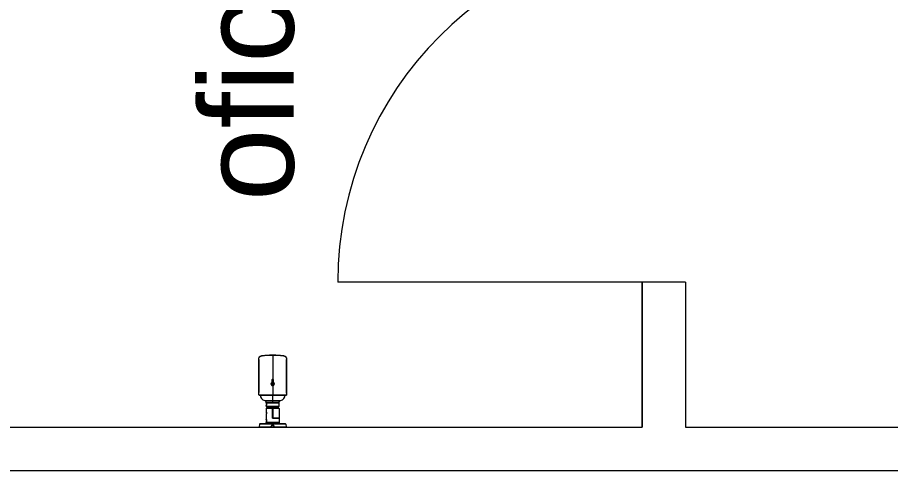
# Model space of a CAD drawing. Header units: millimetres. Extents: x -461 to 1315, y -154 to 152.
# Drawn here: x -187.351 to -184.338, y -154.113 to -152.55 of the extents above; entities that cross this region are included whole.
import ezdxf

# ---------------------------------------------------------------- set-up
doc = ezdxf.new("R2010")
doc.units = ezdxf.units.MM
doc.layers.get('0').update_dxf_attribs({"lineweight": 13})
for name, color, linetype, lineweight in [('A-DOOR', 251, 'Continuous', 13), ('A-WALL', 253, 'Continuous', 15), ('E-AUXL', 72, 'Continuous', 13)]:
    doc.layers.add(name, color=color, linetype=linetype, lineweight=lineweight)
doc.styles.get("Standard").update_dxf_attribs({"font": 'arial.ttf'})

# ---------------------------------------------------------------- blocks, each defined once
blk = doc.blocks.new('*U196')
for p, q in [((1159.05, 1155.28), (1159.05, 1169.47)), ((1159.12, 1169.54), (1159.12, 1163.13)), ((1160.56, 1169.46), (1159.12, 1169.54)), ((1160.56, 1155.28), (1160.56, 1169.46)), ((1176.19, 1169.72), (1176.19, 1155.03)), ((1176.26, 1169.79), (1176.26, 1154.96)), ((1176.26, 1169.77), (1196.04, 1169.77)), ((1194.63, 1169.85), (1177.55, 1169.85)), ((1194.63, 1169.85), (1194.63, 1169.85)), ((1194.63, 1169.85), (1194.63, 1169.85)), ((1195.19, 1169.85), (1195.21, 1169.85)), ((1195.91, 1169.8), (1195.89, 1169.8)), ((1195.89, 1169.8), (1196.04, 1169.77)), ((1195.91, 1169.8), (1196.05, 1169.77)), ((1196.04, 1169.77), (1196.05, 1169.77)), ((1160.69, 1169.33), (1160.69, 1165.88)), ((1160.69, 1167.32), (1160.69, 1167.41)), ((1160.69, 1167.17), (1160.69, 1167.32)), ((1160.69, 1166.96), (1160.69, 1167.17)), ((1160.69, 1166.78), (1160.69, 1166.96)), ((1160.69, 1166.67), (1160.69, 1166.78)), ((1160.69, 1166.67), (1160.69, 1166.56)), ((1160.69, 1155.42), (1160.69, 1165.88)), ((1161.47, 1165.79), (1161.47, 1158.96)), ((1161.52, 1165.49), (1161.51, 1165.75)), ((1161.51, 1159), (1161.51, 1165.75)), ((1161.52, 1159), (1161.52, 1165.75)), ((1161.56, 1165.79), (1161.56, 1158.96)), ((1161.95, 1165.79), (1161.56, 1165.79)), ((1161.95, 1165.79), (1161.97, 1165.79)), ((1161.97, 1165.79), (1161.97, 1165.79)), ((1162.16, 1165.75), (1162.16, 1165.75)), ((1162.38, 1165.73), (1162.37, 1165.73)), ((1162.6, 1165.72), (1162.6, 1165.73)), ((1162.83, 1165.73), (1162.6, 1165.73)), ((1163.04, 1165.75), (1162.82, 1165.73)), ((1163.18, 1165.78), (1163.04, 1165.75)), ((1163.04, 1165.75), (1163.04, 1165.75)), ((1163.23, 1165.79), (1163.18, 1165.78)), ((1163.25, 1165.79), (1163.23, 1165.79)), ((1163.23, 1165.79), (1163.23, 1165.79)), ((1163.23, 1165.78), (1163.23, 1165.79)), ((1163.24, 1165.79), (1163.24, 1165.79)), ((1165.91, 1165.79), (1163.25, 1165.79)), ((1165.91, 1165.79), (1165.93, 1165.79)), ((1165.93, 1165.79), (1165.93, 1165.79)), ((1166.12, 1165.75), (1166.12, 1165.75)), ((1166.34, 1165.73), (1166.33, 1165.73)), ((1166.56, 1165.72), (1166.56, 1165.73)), ((1166.79, 1165.73), (1166.56, 1165.73)), ((1167, 1165.75), (1166.78, 1165.73)), ((1167.14, 1165.78), (1167, 1165.75)), ((1167, 1165.75), (1167, 1165.75)), ((1167.19, 1165.79), (1167.14, 1165.78)), ((1167.19, 1165.79), (1167.19, 1165.79)), ((1167.19, 1165.78), (1167.19, 1165.79)), ((1167.21, 1165.79), (1167.19, 1165.79)), ((1167.2, 1165.79), (1167.2, 1165.79)), ((1169.02, 1165.79), (1167.21, 1165.79)), ((1169.02, 1162.37), (1169.02, 1165.79)), ((1169.29, 1162.42), (1169.29, 1165.52)), ((1170.04, 1165.65), (1170.04, 1159.1)), ((1170.18, 1165.79), (1170.18, 1158.96)), ((1170.18, 1165.79), (1170.58, 1165.79)), ((1170.58, 1165.79), (1170.59, 1165.79)), ((1170.59, 1165.79), (1170.58, 1165.79)), ((1170.59, 1165.79), (1170.58, 1165.79)), ((1170.64, 1165.78), (1170.59, 1165.79)), ((1170.59, 1165.79), (1170.59, 1165.79)), ((1170.99, 1165.74), (1170.98, 1165.74)), ((1171.42, 1165.74), (1171.2, 1165.73)), ((1171.2, 1165.73), (1171.2, 1165.73)), ((1171.63, 1165.76), (1171.42, 1165.74)), ((1171.77, 1165.78), (1171.63, 1165.76)), ((1171.63, 1165.76), (1171.63, 1165.76)), ((1171.82, 1165.79), (1171.77, 1165.78)), ((1171.77, 1165.78), (1171.77, 1165.78)), ((1171.82, 1165.79), (1171.81, 1165.79)), ((1171.82, 1165.79), (1171.82, 1165.79)), ((1171.82, 1165.79), (1172.05, 1165.79)), ((1171.82, 1165.79), (1171.82, 1165.79)), ((1171.82, 1165.79), (1171.82, 1165.79)), ((1172.05, 1158.96), (1172.05, 1165.79)), ((1172.09, 1165.75), (1172.09, 1159)), ((1172.09, 1159), (1172.09, 1165.75)), ((1172.13, 1158.96), (1172.13, 1165.79)), ((1159.05, 1163.13), (1159.46, 1163.13)), ((1159.46, 1162.99), (1159.05, 1162.99)), ((1159.46, 1162.93), (1159.05, 1162.93)), ((1159.05, 1161.82), (1159.46, 1161.82)), ((1159.05, 1161.76), (1159.46, 1161.76)), ((1159.05, 1161.62), (1159.46, 1161.62)), ((1159.12, 1161.62), (1159.12, 1155.21)), ((1159.9, 1162.05), (1159.9, 1162.7)), ((1163.79, 1158.96), (1163.79, 1162.42)), ((1163.79, 1162.42), (1169.02, 1162.42)), ((1163.83, 1159), (1163.83, 1162.37)), ((1163.83, 1162.37), (1169.25, 1162.37)), ((1163.85, 1162.37), (1163.85, 1159.39)), ((1163.86, 1162.24), (1163.86, 1159)), ((1163.9, 1162.24), (1163.9, 1158.96)), ((1163.99, 1162.37), (1163.99, 1162.33)), ((1163.99, 1162.37), (1169.25, 1162.37)), ((1168.65, 1162.33), (1163.99, 1162.33)), ((1169.02, 1162.33), (1168.65, 1162.33)), ((1169.02, 1158.96), (1169.02, 1162.37)), ((1169.29, 1164.29), (1169.63, 1164.29)), ((1169.29, 1159.23), (1169.29, 1162.33)), ((1169.29, 1160.46), (1169.63, 1160.46)), ((1169.63, 1160.46), (1169.63, 1164.29)), ((1169.63, 1160.46), (1169.63, 1160.46)), ((1172.13, 1162.37), (1176.19, 1162.37)), ((1181.31, 1162.37), (1176.19, 1162.37)), ((1181.41, 1162.51), (1182.98, 1162.51)), ((1181.41, 1162.24), (1181.41, 1162.51)), ((1182.98, 1162.24), (1181.41, 1162.24)), ((1184.24, 1162.78), (1182.98, 1162.78)), ((1182.98, 1162.51), (1182.98, 1162.24)), ((1182.98, 1161.96), (1184.24, 1161.96)), ((1184.48, 1162.7), (1183.02, 1162.7)), ((1183.02, 1162.05), (1184.48, 1162.05)), ((1184.65, 1162.37), (1183.05, 1162.37)), ((1184.6, 1162.56), (1183.06, 1162.56)), ((1183.06, 1162.55), (1184.61, 1162.55)), ((1184.61, 1162.2), (1183.06, 1162.2)), ((1183.06, 1162.19), (1184.6, 1162.19)), ((1197.47, 1162.37), (1184.65, 1162.37)), ((1160.69, 1158.25), (1160.69, 1158.25)), ((1160.69, 1157.89), (1160.69, 1157.88)), ((1160.69, 1157.58), (1160.69, 1157.78)), ((1160.69, 1157.44), (1160.69, 1157.58)), ((1160.69, 1157.56), (1160.69, 1157.56)), ((1160.69, 1157.35), (1160.69, 1157.44)), ((1160.69, 1157.29), (1160.69, 1157.35)), ((1160.69, 1157.34), (1160.69, 1157.34)), ((1160.7, 1158.59), (1160.7, 1158.58)), ((1161.52, 1159.26), (1161.51, 1159)), ((1163.79, 1158.96), (1161.56, 1158.96)), ((1163.86, 1159.4), (1163.85, 1159.39)), ((1169.02, 1158.96), (1163.9, 1158.96)), ((1170.18, 1158.96), (1172.05, 1158.96)), ((1160.56, 1155.28), (1159.12, 1155.21)), ((1196.04, 1154.98), (1176.26, 1154.98)), ((1177.55, 1154.89), (1177.53, 1154.89)), ((1177.55, 1154.89), (1194.63, 1154.89)), ((1177.55, 1154.89), (1177.55, 1154.89)), ((1177.55, 1154.89), (1177.55, 1154.89)), ((1194.63, 1154.89), (1194.63, 1154.89)), ((1194.63, 1154.89), (1194.63, 1154.89)), ((1195.21, 1154.9), (1195.19, 1154.9)), ((1196.04, 1154.98), (1195.89, 1154.95)), ((1195.89, 1154.95), (1195.91, 1154.95)), ((1195.91, 1154.95), (1196.05, 1154.98)), ((1196.05, 1154.98), (1196.04, 1154.98))]:
    blk.add_line(p, q)
for points in [[(1197.47, 1162.37), (1197.46, 1164.1), (1197.37, 1166.38), (1197.21, 1167.79), (1197.11, 1168.29), (1196.84, 1169.08), (1196.4, 1169.62), (1196.05, 1169.77)], [(1160.69, 1167.41), (1160.69, 1167.46), (1160.69, 1167.47), (1160.69, 1167.48), (1160.69, 1167.49)], [(1160.71, 1165.88), (1160.71, 1165.88), (1160.71, 1165.9), (1160.71, 1165.91), (1160.7, 1165.94), (1160.7, 1165.98), (1160.7, 1166.02), (1160.7, 1166.08), (1160.7, 1166.15), (1160.69, 1166.23), (1160.69, 1166.33), (1160.69, 1166.44), (1160.69, 1166.56)], [(1162.6, 1165.73), (1162.38, 1165.73), (1162.16, 1165.75), (1162.02, 1165.78), (1161.97, 1165.79)], [(1166.56, 1165.73), (1166.34, 1165.73), (1166.12, 1165.75), (1165.98, 1165.78), (1165.93, 1165.79)], [(1171.2, 1165.73), (1170.99, 1165.74), (1170.78, 1165.76), (1170.64, 1165.78)], [(1196.05, 1154.98), (1196.4, 1155.12), (1196.84, 1155.67), (1197.11, 1156.45), (1197.21, 1156.96), (1197.37, 1158.37), (1197.46, 1160.65), (1197.47, 1162.37)], [(1160.69, 1157.78), (1160.69, 1157.94), (1160.69, 1158.04), (1160.69, 1158.14), (1160.69, 1158.25), (1160.69, 1158.37), (1160.69, 1158.48), (1160.7, 1158.57), (1160.7, 1158.65), (1160.7, 1158.71), (1160.7, 1158.76), (1160.7, 1158.8), (1160.71, 1158.83), (1160.71, 1158.85), (1160.71, 1158.86)]]:
    blk.add_lwpolyline(points)
blk.add_circle((1182.2, 1162.37), 0.806)
for centre, radius, start, end in [((1159.12, 1169.47), 0.0683, 87, 180), ((1160.55, 1169.33), 0.137, 0.2612, 86.991), ((1194.64, 1146.64), 23.22, 88.6387, 90.0077), ((1195.81, 1169.33), 0.478, 78.119, 79.1187), ((1195.84, 1168.8), 0.989, 77.3137, 78.0753), ((1195.84, 1168.84), 0.956, 72.8716, 77.331), ((1160.62, 1167.49), 0.0676, 357.1644, 0.3609), ((1160.65, 1165.86), 0.0683, 1.4591, 42.968), ((1161.47, 1165.75), 0.041, 3.3342, 86.5845), ((1161.56, 1165.75), 0.041, 90, 180), ((1161.85, 1165.25), 0.553, 78.3921, 78.6145), ((1169.02, 1165.52), 0.273, 359.9951, 90.0003), ((1170.18, 1165.65), 0.137, 90, 180), ((1171.24, 1169.31), 3.59, 259.5539, 260.2963), ((1171.21, 1169.16), 3.43, 260.2404, 266.1922), ((1171.2, 1169.05), 3.32, 266.2833, 269.9935), ((1171.14, 1169.49), 3.76, 279.7365, 280.4294), ((1172.05, 1165.75), 0.041, 0, 90), ((1172.13, 1165.75), 0.041, 92.1629, 179.9884), ((1176.19, 1165.88), 3.1, 90, 165.7838), ((1159.46, 1162.37), 0.751, 270, 90), ((1159.46, 1162.37), 0.68, 88.5039, 89.9886), ((1159.46, 1162.37), 0.614, 270, 90), ((1159.46, 1162.38), 0.68, 270.0079, 271.4905), ((1163.99, 1162.24), 0.137, 89.9999, 180), ((1169.25, 1162.42), 0.041, 270.0002, 0.0001), ((1169.25, 1162.33), 0.041, 0, 90.0003), ((1169.63, 1164.7), 0.41, 270, 359.9984), ((1169.63, 1160.05), 0.41, 0.0016, 90), ((1181.36, 1162.37), 0.0546, 110.2932, 249.7068), ((1181.37, 1162.49), 0.0546, 102.2932, 241.7068), ((1181.37, 1162.26), 0.0546, 118.2932, 257.7068), ((1181.4, 1162.6), 0.0546, 94.2932, 233.7068), ((1182.2, 1162.37), 0.853, 175.4414, 176.5586), ((1182.2, 1162.37), 0.853, 183.4414, 184.5586), ((1181.4, 1162.14), 0.0546, 126.2932, 265.7068), ((1182.2, 1162.37), 0.853, 167.4414, 168.5586), ((1182.2, 1162.37), 0.853, 191.4414, 192.5586), ((1181.43, 1162.71), 0.0546, 86.2932, 225.7068), ((1181.43, 1162.04), 0.0546, 134.2932, 273.7068), ((1182.2, 1162.37), 0.853, 159.4414, 160.5586), ((1182.2, 1162.37), 0.853, 199.4414, 200.5586), ((1181.49, 1162.82), 0.0546, 78.2932, 217.7068), ((1181.49, 1161.93), 0.0546, 142.2932, 281.7068), ((1182.2, 1162.37), 0.853, 151.4414, 152.5586), ((1182.2, 1162.37), 0.853, 207.4414, 208.5586), ((1181.56, 1162.91), 0.0546, 70.2932, 209.7068), ((1182.2, 1162.37), 0.853, 143.4414, 144.5586), ((1182.2, 1162.37), 0.853, 215.4414, 216.5586), ((1181.56, 1161.84), 0.0546, 150.2932, 289.7068), ((1181.64, 1162.99), 0.0546, 62.2932, 201.7068), ((1182.2, 1162.37), 0.853, 135.4414, 136.5586), ((1182.2, 1162.37), 0.853, 223.4414, 224.5586), ((1181.64, 1161.76), 0.0546, 158.2932, 297.7068), ((1182.2, 1162.37), 0.853, 127.4414, 128.5586), ((1182.2, 1162.37), 0.853, 231.4414, 232.5586), ((1181.73, 1163.07), 0.0546, 54.2932, 193.7068), ((1181.73, 1161.68), 0.0546, 166.2932, 305.7068), ((1182.2, 1162.37), 0.853, 119.4414, 120.5586), ((1182.2, 1162.37), 0.853, 239.4414, 240.5586), ((1181.83, 1163.12), 0.0546, 46.2932, 185.7068), ((1181.83, 1161.63), 0.0546, 174.2932, 313.7068), ((1182.2, 1162.37), 0.853, 111.4414, 112.5586), ((1182.2, 1162.37), 0.853, 247.4414, 248.5586), ((1181.94, 1163.17), 0.0546, 38.2932, 177.7068), ((1181.94, 1161.58), 0.0546, 182.2932, 321.7068), ((1182.2, 1162.37), 0.853, 103.4414, 104.5586), ((1182.2, 1162.37), 0.853, 255.4414, 256.5586), ((1182.05, 1163.19), 0.0546, 30.2932, 169.7068), ((1182.05, 1161.55), 0.0546, 190.2932, 329.7068), ((1182.2, 1162.37), 0.853, 95.4414, 96.5586), ((1182.2, 1162.37), 0.853, 263.4414, 264.5586), ((1182.17, 1163.21), 0.0546, 22.2932, 161.7068), ((1182.17, 1161.54), 0.0546, 198.2932, 337.7068), ((1182.2, 1162.37), 0.853, 87.4414, 88.5586), ((1182.2, 1162.37), 0.853, 271.4414, 272.5586), ((1182.28, 1163.2), 0.0546, 14.2932, 153.7068), ((1182.28, 1161.55), 0.0546, 206.2932, 345.7068), ((1182.2, 1162.37), 0.853, 79.4414, 80.5586), ((1182.2, 1162.37), 0.853, 279.4414, 280.5586), ((1182.4, 1163.18), 0.0546, 6.2932, 145.7068), ((1182.4, 1161.57), 0.0546, 214.2932, 353.7068), ((1182.2, 1162.37), 0.853, 71.4414, 72.5586), ((1182.2, 1162.37), 0.853, 287.4414, 288.5586), ((1182.51, 1163.15), 0.0546, 358.2932, 137.7068), ((1182.51, 1161.6), 0.0546, 222.2932, 1.7068), ((1182.2, 1162.37), 0.853, 63.4414, 64.5586), ((1182.2, 1162.37), 0.853, 295.4414, 296.5586), ((1182.61, 1163.1), 0.0546, 350.2932, 129.7068), ((1182.61, 1161.65), 0.0546, 230.2932, 9.7068), ((1182.2, 1162.37), 0.853, 55.4414, 56.5586), ((1182.2, 1162.37), 0.853, 303.4414, 304.5586), ((1182.71, 1163.03), 0.0546, 342.2932, 121.7068), ((1182.71, 1161.72), 0.0546, 238.2932, 17.7068), ((1182.2, 1162.37), 0.853, 47.4414, 48.5586), ((1182.2, 1162.37), 0.853, 311.4414, 312.5586), ((1182.8, 1162.95), 0.0546, 334.2932, 113.7068), ((1182.8, 1161.8), 0.0546, 246.2932, 25.7068), ((1182.2, 1162.37), 0.853, 39.4414, 40.5586), ((1182.2, 1162.37), 0.853, 319.4414, 320.5586), ((1182.87, 1162.86), 0.0546, 326.2932, 105.7068), ((1182.87, 1161.88), 0.0546, 254.2932, 33.7068), ((1182.2, 1162.37), 0.853, 31.4414, 32.5586), ((1182.93, 1162.77), 0.0546, 318.2932, 97.7068), ((1182.93, 1161.98), 0.0546, 262.2932, 41.7068), ((1182.2, 1162.37), 0.853, 327.4414, 328.5586), ((1182.2, 1162.37), 0.853, 23.4414, 24.5586), ((1182.2, 1162.37), 0.853, 335.4414, 336.5586), ((1182.98, 1162.66), 0.0546, 310.2932, 89.7068), ((1182.98, 1162.09), 0.0546, 270.2932, 49.7068), ((1182.2, 1162.37), 0.853, 15.4414, 16.5586), ((1182.2, 1162.37), 0.853, 343.4414, 344.5586), ((1183.01, 1162.55), 0.0546, 302.2932, 81.7068), ((1183.01, 1162.2), 0.0546, 278.2932, 57.7068), ((1182.2, 1162.37), 0.853, 7.4414, 8.5586), ((1183.03, 1162.43), 0.0546, 294.2932, 73.7068), ((1183.03, 1162.32), 0.0546, 286.2932, 65.7068), ((1182.2, 1162.37), 0.853, 351.4414, 352.5586), ((1182.2, 1162.37), 0.853, 359.4414, 0.5586), ((1184.24, 1162.37), 0.41, 270, 90), ((1160.55, 1155.42), 0.137, 273.009, 359.7389), ((1226.41, 1157.74), 65.72, 179.5574, 179.8737), ((1305.79, 1157.5), 145.1, 179.8511, 179.977), ((1245.23, 1157.51), 84.54, 179.9657, 180.1122), ((1160.62, 1157.26), 0.0676, 359.6391, 2.833), ((1160.65, 1158.89), 0.0683, 317.032, 358.5409), ((1162.46, 1158.7), 1.76, 176.175, 176.4349), ((1161.47, 1159), 0.041, 273.4156, 356.6656), ((1161.56, 1159), 0.041, 180, 270), ((1163.79, 1159), 0.041, 269.9526, 0.0169), ((1163.9, 1159.34), 0.0683, 135, 180), ((1163.9, 1159), 0.041, 180.0174, 269.9522), ((1169.02, 1159.23), 0.273, 269.9999, 359.9956), ((1170.18, 1159.1), 0.137, 180, 270), ((1172.05, 1159), 0.041, 270, 0), ((1172.13, 1159), 0.041, 180.0139, 267.8293), ((1176.19, 1158.87), 3.1, 194.2162, 270), ((1159.12, 1155.28), 0.0683, 180, 273), ((1176.26, 1155.04), 0.0682, 180.0392, 270.0393), ((1176.26, 1155.03), 0.0681, 180.0047, 228.0476), ((1176.3, 1155.11), 0.161, 249.9561, 251.2777), ((1177.55, 1178.91), 24.01, 269.1339, 269.9504), ((1194.65, 1176.98), 22.09, 269.9562, 271.3963), ((1195.81, 1155.41), 0.478, 280.8929, 281.8814), ((1195.83, 1155.95), 0.997, 281.918, 282.696), ((1195.84, 1155.93), 0.974, 282.6929, 284.3956)]:
    blk.add_arc(centre, radius, start, end)
for points, knots in [([(1194.63, 1169.85), (1194.77, 1169.85), (1195.04, 1169.85), (1195.4, 1169.84), (1195.65, 1169.83), (1195.81, 1169.82), (1195.87, 1169.81), (1195.9, 1169.8)], [0, 0, 0, 0, 0.329676, 0.624769, 0.854843, 0.938729, 1, 1, 1, 1]), ([(1195.21, 1169.85), (1195.25, 1169.85), (1195.39, 1169.84), (1195.53, 1169.84), (1195.64, 1169.83)], [0, 0, 0, 0, 0.279998, 1, 1, 1, 1]), ([(1195.64, 1169.83), (1195.65, 1169.83), (1195.7, 1169.83), (1195.75, 1169.82), (1195.79, 1169.82)], [0, 0, 0, 0, 0.280719, 1, 1, 1, 1]), ([(1195.79, 1169.82), (1195.8, 1169.82), (1195.83, 1169.81), (1195.87, 1169.81), (1195.89, 1169.8)], [0, 0, 0, 0, 0.305351, 1, 1, 1, 1]), ([(1197.4, 1162.37), (1197.4, 1162.81), (1197.4, 1163.68), (1197.38, 1164.77), (1197.34, 1165.63), (1197.31, 1166.26), (1197.26, 1166.88), (1197.2, 1167.47), (1197.11, 1168), (1197.02, 1168.41), (1196.94, 1168.7), (1196.86, 1168.94), (1196.77, 1169.14), (1196.67, 1169.32), (1196.57, 1169.45), (1196.45, 1169.58), (1196.29, 1169.69), (1196.18, 1169.73), (1196.12, 1169.75)], [0, 0, 0, 0, 0.16895, 0.337337, 0.42085, 0.503288, 0.583665, 0.660468, 0.731538, 0.794467, 0.822316, 0.847639, 0.890831, 0.909132, 0.925542, 0.953902, 0.978104, 1, 1, 1, 1]), ([(1161.47, 1165.79), (1161.43, 1165.79), (1161.36, 1165.8), (1161.25, 1165.84), (1161.17, 1165.89), (1161.07, 1165.98), (1160.98, 1166.12), (1160.91, 1166.31), (1160.85, 1166.53), (1160.8, 1166.83), (1160.75, 1167.24), (1160.72, 1167.74), (1160.7, 1168.26), (1160.69, 1168.79), (1160.69, 1169.14), (1160.69, 1169.32)], [0, 0, 0, 0, 0.031047, 0.058469, 0.083921, 0.108718, 0.159185, 0.212975, 0.27011, 0.330095, 0.456287, 0.587981, 0.723285, 0.860877, 1, 1, 1, 1]), ([(1160.69, 1167.49), (1160.69, 1167.49), (1160.69, 1167.49), (1160.69, 1167.49), (1160.69, 1167.48), (1160.69, 1167.48), (1160.69, 1167.47), (1160.69, 1167.45), (1160.69, 1167.43), (1160.69, 1167.39), (1160.69, 1167.35), (1160.69, 1167.3), (1160.69, 1167.23), (1160.69, 1167.12), (1160.69, 1166.98), (1160.69, 1166.83), (1160.69, 1166.73), (1160.69, 1166.67)], [0, 0, 0, 0, 0.001083, 0.004677, 0.010748, 0.019252, 0.030141, 0.043367, 0.076642, 0.118695, 0.16913, 0.227539, 0.293447, 0.445094, 0.617931, 0.805158, 1, 1, 1, 1]), ([(1160.69, 1167.48), (1160.69, 1167.48), (1160.69, 1167.48), (1160.69, 1167.49), (1160.69, 1167.49)], [0, 0, 0, 0, 0.510054, 1, 1, 1, 1]), ([(1160.72, 1166.66), (1160.71, 1166.84), (1160.7, 1167.08), (1160.7, 1167.35), (1160.69, 1167.45), (1160.69, 1167.48)], [0, 0, 0, 0, 0.648972, 0.876968, 1, 1, 1, 1]), ([(1160.69, 1166.66), (1160.69, 1166.61), (1160.69, 1166.51), (1160.69, 1166.36), (1160.69, 1166.22), (1160.7, 1166.12), (1160.7, 1166.04), (1160.7, 1166), (1160.7, 1165.96), (1160.71, 1165.92), (1160.71, 1165.9), (1160.71, 1165.88), (1160.71, 1165.87), (1160.71, 1165.86), (1160.71, 1165.86)], [0, 0, 0, 0, 0.195644, 0.383042, 0.555658, 0.706858, 0.772491, 0.830705, 0.880953, 0.922708, 0.955634, 0.979694, 0.994666, 1, 1, 1, 1]), ([(1160.71, 1165.86), (1160.72, 1165.86), (1160.72, 1165.87), (1160.72, 1165.87), (1160.72, 1165.87), (1160.72, 1165.88)], [0, 0, 0, 0, 0.234882, 0.561752, 1, 1, 1, 1]), ([(1160.72, 1165.88), (1160.72, 1165.89), (1160.72, 1165.92), (1160.73, 1166.02), (1160.73, 1166.18), (1160.72, 1166.4), (1160.72, 1166.57), (1160.72, 1166.66)], [0, 0, 0, 0, 0.050246, 0.1273, 0.355274, 0.657213, 1, 1, 1, 1]), ([(1161.96, 1165.79), (1161.96, 1165.79), (1161.96, 1165.79), (1161.96, 1165.79), (1161.95, 1165.79)], [0, 0, 0, 0, 0.369358, 1, 1, 1, 1]), ([(1162.6, 1165.72), (1162.52, 1165.72), (1162.38, 1165.73), (1162.19, 1165.75), (1162.05, 1165.77), (1161.98, 1165.78), (1161.96, 1165.79)], [0, 0, 0, 0, 0.356849, 0.666708, 0.89065, 1, 1, 1, 1]), ([(1162.6, 1165.72), (1162.64, 1165.72), (1162.72, 1165.73), (1162.83, 1165.73), (1162.93, 1165.74), (1163.05, 1165.75), (1163.15, 1165.77), (1163.22, 1165.78), (1163.24, 1165.79)], [0, 0, 0, 0, 0.181707, 0.357092, 0.520994, 0.66706, 0.89078, 1, 1, 1, 1]), ([(1163.24, 1165.79), (1163.24, 1165.79), (1163.25, 1165.79), (1163.25, 1165.79), (1163.25, 1165.79)], [0, 0, 0, 0, 0.399191, 1, 1, 1, 1]), ([(1165.92, 1165.79), (1165.92, 1165.79), (1165.92, 1165.79), (1165.91, 1165.79), (1165.91, 1165.79)], [0, 0, 0, 0, 0.3695, 1, 1, 1, 1]), ([(1166.56, 1165.72), (1166.48, 1165.72), (1166.34, 1165.73), (1166.14, 1165.75), (1166.01, 1165.77), (1165.94, 1165.78), (1165.92, 1165.79)], [0, 0, 0, 0, 0.362731, 0.675684, 0.898012, 1, 1, 1, 1]), ([(1166.56, 1165.72), (1166.6, 1165.72), (1166.68, 1165.73), (1166.79, 1165.73), (1166.89, 1165.74), (1167, 1165.75), (1167.11, 1165.77), (1167.18, 1165.78), (1167.2, 1165.79)], [0, 0, 0, 0, 0.180756, 0.355289, 0.518546, 0.66425, 0.888408, 1, 1, 1, 1]), ([(1167.2, 1165.79), (1167.2, 1165.79), (1167.21, 1165.79), (1167.21, 1165.79), (1167.21, 1165.79)], [0, 0, 0, 0, 0.399911, 1, 1, 1, 1]), ([(1171.78, 1165.78), (1171.75, 1165.77), (1171.56, 1165.74), (1171.36, 1165.73), (1171.2, 1165.73)], [0, 0, 0, 0, 0.16346, 1, 1, 1, 1]), ([(1172.13, 1165.79), (1172.25, 1165.79), (1172.49, 1165.84), (1172.81, 1166.02), (1173.06, 1166.3), (1173.15, 1166.52), (1173.18, 1166.64)], [0, 0, 0, 0, 0.25011, 0.499979, 0.749911, 1, 1, 1, 1]), ([(1173.18, 1166.64), (1173.18, 1166.64), (1173.18, 1166.64), (1173.18, 1166.63), (1173.18, 1166.63), (1173.18, 1166.62), (1173.18, 1166.61), (1173.18, 1166.59), (1173.18, 1166.56), (1173.18, 1166.51), (1173.18, 1166.46), (1173.18, 1166.4), (1173.19, 1166.33), (1173.19, 1166.25), (1173.19, 1166.12), (1173.19, 1165.95), (1173.19, 1165.71), (1173.19, 1165.44), (1173.19, 1165.14), (1173.19, 1164.8), (1173.19, 1164.45), (1173.18, 1163.93), (1173.18, 1163.24), (1173.18, 1162.67), (1173.18, 1162.37)], [0, 0, 0, 0, 0.000301, 0.001197, 0.002683, 0.004751, 0.007393, 0.010602, 0.018692, 0.028967, 0.041382, 0.055898, 0.072473, 0.091076, 0.111707, 0.159142, 0.214994, 0.279001, 0.350326, 0.42805, 0.511613, 0.600683, 0.793467, 1, 1, 1, 1]), ([(1159.46, 1163.05), (1159.46, 1163.06), (1159.46, 1163.07), (1159.46, 1163.09), (1159.46, 1163.1), (1159.46, 1163.11), (1159.46, 1163.12), (1159.46, 1163.12), (1159.46, 1163.13), (1159.46, 1163.13)], [0, 0, 0, 0, 0.35643, 0.535493, 0.69769, 0.830118, 0.925702, 0.980783, 1, 1, 1, 1]), ([(1159.46, 1162.99), (1159.46, 1162.99), (1159.46, 1162.99), (1159.46, 1162.99), (1159.46, 1163), (1159.46, 1163.01), (1159.46, 1163.02), (1159.46, 1163.03), (1159.46, 1163.04), (1159.46, 1163.05)], [0, 0, 0, 0, 0.019071, 0.071637, 0.161856, 0.287608, 0.444159, 0.622044, 1, 1, 1, 1]), ([(1159.46, 1162.93), (1159.46, 1162.93), (1159.46, 1162.95), (1159.46, 1162.96), (1159.46, 1162.97), (1159.46, 1162.98), (1159.46, 1162.98), (1159.46, 1162.99), (1159.46, 1162.99), (1159.46, 1162.99)], [0, 0, 0, 0, 0.408529, 0.574776, 0.709499, 0.821333, 0.913324, 0.975308, 1, 1, 1, 1]), ([(1159.46, 1162.93), (1159.55, 1162.93), (1159.72, 1162.89), (1159.85, 1162.77), (1159.9, 1162.7)], [0, 0, 0, 0, 0.499226, 1, 1, 1, 1]), ([(1159.9, 1162.05), (1159.88, 1162.01), (1159.82, 1161.95), (1159.71, 1161.88), (1159.59, 1161.83), (1159.51, 1161.82), (1159.46, 1161.82)], [0, 0, 0, 0, 0.250077, 0.50015, 0.750157, 1, 1, 1, 1]), ([(1159.46, 1161.76), (1159.46, 1161.76), (1159.46, 1161.76), (1159.46, 1161.76), (1159.46, 1161.77), (1159.46, 1161.78), (1159.46, 1161.79), (1159.46, 1161.8), (1159.46, 1161.81), (1159.46, 1161.82)], [0, 0, 0, 0, 0.019377, 0.072954, 0.164671, 0.291884, 0.449279, 0.626904, 1, 1, 1, 1]), ([(1159.46, 1161.7), (1159.46, 1161.71), (1159.46, 1161.72), (1159.46, 1161.73), (1159.46, 1161.74), (1159.46, 1161.75), (1159.46, 1161.76), (1159.46, 1161.76), (1159.46, 1161.76), (1159.46, 1161.76)], [0, 0, 0, 0, 0.377956, 0.555841, 0.712392, 0.838144, 0.928363, 0.980929, 1, 1, 1, 1]), ([(1159.46, 1161.62), (1159.46, 1161.62), (1159.46, 1161.63), (1159.46, 1161.63), (1159.46, 1161.64), (1159.46, 1161.65), (1159.46, 1161.66), (1159.46, 1161.68), (1159.46, 1161.69), (1159.46, 1161.7)], [0, 0, 0, 0, 0.019217, 0.074298, 0.169882, 0.30231, 0.464507, 0.64357, 1, 1, 1, 1]), ([(1159.47, 1163.05), (1159.57, 1163.05), (1159.78, 1163), (1159.94, 1162.86), (1160, 1162.78)], [0, 0, 0, 0, 0.500625, 1, 1, 1, 1]), ([(1160, 1161.96), (1159.94, 1161.88), (1159.78, 1161.75), (1159.57, 1161.7), (1159.47, 1161.7)], [0, 0, 0, 0, 0.499419, 1, 1, 1, 1]), ([(1159.9, 1162.7), (1159.92, 1162.71), (1159.93, 1162.72), (1159.95, 1162.73), (1159.95, 1162.74)], [0, 0, 0, 0, 0.675258, 1, 1, 1, 1]), ([(1159.9, 1162.7), (1159.94, 1162.65), (1160, 1162.55), (1160.04, 1162.37), (1160, 1162.2), (1159.94, 1162.09), (1159.9, 1162.05)], [0, 0, 0, 0, 0.252181, 0.500022, 0.747876, 1, 1, 1, 1]), ([(1159.9, 1162.05), (1159.91, 1162.04), (1159.93, 1162.03), (1159.95, 1162.02), (1159.95, 1162.01)], [0, 0, 0, 0, 0.643731, 1, 1, 1, 1]), ([(1159.95, 1162.74), (1159.95, 1162.74), (1159.96, 1162.74), (1159.96, 1162.74), (1159.96, 1162.74)], [0, 0, 0, 0, 0.74457, 1, 1, 1, 1]), ([(1159.95, 1162.01), (1159.95, 1162.01), (1159.95, 1162.01), (1159.96, 1162.01), (1159.96, 1162.01)], [0, 0, 0, 0, 0.753197, 1, 1, 1, 1]), ([(1160, 1162.78), (1160.04, 1162.73), (1160.11, 1162.6), (1160.15, 1162.37), (1160.11, 1162.15), (1160.04, 1162.02), (1160, 1161.96)], [0, 0, 0, 0, 0.250162, 0.500007, 0.749854, 1, 1, 1, 1]), ([(1163.79, 1162.42), (1163.79, 1162.41), (1163.8, 1162.4), (1163.81, 1162.4), (1163.81, 1162.39), (1163.82, 1162.38), (1163.82, 1162.38), (1163.83, 1162.38), (1163.83, 1162.38), (1163.83, 1162.38), (1163.83, 1162.37), (1163.83, 1162.37), (1163.83, 1162.37)], [0, 0, 0, 0, 0.333634, 0.493974, 0.64506, 0.781451, 0.84162, 0.894676, 0.938748, 0.971951, 0.992756, 1, 1, 1, 1]), ([(1163.9, 1162.24), (1163.89, 1162.24), (1163.88, 1162.24), (1163.88, 1162.24), (1163.87, 1162.24), (1163.86, 1162.24), (1163.86, 1162.24), (1163.86, 1162.24), (1163.86, 1162.24), (1163.86, 1162.24)], [0, 0, 0, 0, 0.381694, 0.554211, 0.705338, 0.829431, 0.921948, 0.979181, 1, 1, 1, 1]), ([(1163.99, 1162.33), (1163.98, 1162.33), (1163.96, 1162.33), (1163.92, 1162.31), (1163.9, 1162.27), (1163.9, 1162.25), (1163.9, 1162.24)], [0, 0, 0, 0, 0.250016, 0.500028, 0.750035, 1, 1, 1, 1]), ([(1169.02, 1162.42), (1169.04, 1162.42), (1169.07, 1162.42), (1169.12, 1162.42), (1169.17, 1162.42), (1169.2, 1162.42), (1169.23, 1162.42), (1169.24, 1162.42), (1169.26, 1162.42), (1169.27, 1162.42), (1169.28, 1162.42), (1169.28, 1162.42), (1169.29, 1162.42), (1169.29, 1162.42), (1169.29, 1162.42), (1169.29, 1162.42), (1169.29, 1162.42), (1169.29, 1162.42)], [0, 0, 0, 0, 0.195031, 0.382715, 0.555562, 0.707111, 0.773007, 0.831468, 0.88192, 0.923867, 0.956937, 0.970029, 0.980777, 0.989163, 0.995173, 0.998789, 1, 1, 1, 1]), ([(1169.29, 1162.33), (1169.29, 1162.33), (1169.29, 1162.33), (1169.29, 1162.33), (1169.29, 1162.33), (1169.29, 1162.33), (1169.28, 1162.33), (1169.28, 1162.33), (1169.27, 1162.33), (1169.26, 1162.33), (1169.24, 1162.33), (1169.23, 1162.33), (1169.2, 1162.33), (1169.17, 1162.33), (1169.12, 1162.33), (1169.07, 1162.33), (1169.04, 1162.33), (1169.02, 1162.33)], [0, 0, 0, 0, 0.001211, 0.004824, 0.010829, 0.019214, 0.029964, 0.043058, 0.076115, 0.118071, 0.168524, 0.226977, 0.292884, 0.444426, 0.617298, 0.804923, 1, 1, 1, 1]), ([(1173.18, 1162.37), (1173.18, 1162.08), (1173.18, 1161.51), (1173.18, 1160.7), (1173.19, 1160.07), (1173.19, 1159.61), (1173.19, 1159.31), (1173.19, 1159.04), (1173.19, 1158.8), (1173.19, 1158.6), (1173.19, 1158.43), (1173.18, 1158.31), (1173.18, 1158.24), (1173.18, 1158.19), (1173.18, 1158.16), (1173.18, 1158.13), (1173.18, 1158.12), (1173.18, 1158.11), (1173.18, 1158.11)], [0, 0, 0, 0, 0.206533, 0.399317, 0.57195, 0.649674, 0.720999, 0.785006, 0.840858, 0.888293, 0.927527, 0.958618, 0.971033, 0.981308, 0.989398, 0.995249, 0.998803, 1, 1, 1, 1]), ([(1196.08, 1154.99), (1196.14, 1155), (1196.25, 1155.04), (1196.49, 1155.18), (1196.69, 1155.45), (1196.86, 1155.81), (1196.99, 1156.2), (1197.1, 1156.67), (1197.19, 1157.21), (1197.24, 1157.69), (1197.28, 1158.1), (1197.31, 1158.52), (1197.34, 1159.06), (1197.37, 1159.72), (1197.39, 1160.38), (1197.4, 1161.27), (1197.4, 1161.93), (1197.4, 1162.37)], [0, 0, 0, 0, 0.021763, 0.045513, 0.106268, 0.148141, 0.200098, 0.262267, 0.333115, 0.410206, 0.45033, 0.491185, 0.574399, 0.658801, 0.743802, 0.829099, 1, 1, 1, 1]), ([(1161.47, 1158.96), (1161.43, 1158.96), (1161.36, 1158.95), (1161.25, 1158.91), (1161.17, 1158.86), (1161.07, 1158.77), (1160.98, 1158.63), (1160.91, 1158.44), (1160.85, 1158.22), (1160.8, 1157.92), (1160.75, 1157.51), (1160.72, 1157.01), (1160.7, 1156.49), (1160.69, 1155.96), (1160.69, 1155.6), (1160.69, 1155.42)], [0, 0, 0, 0, 0.031043, 0.058459, 0.083906, 0.108701, 0.159168, 0.212963, 0.270104, 0.330093, 0.456292, 0.587989, 0.723294, 0.860882, 1, 1, 1, 1]), ([(1160.69, 1157.27), (1160.69, 1157.31), (1160.7, 1157.4), (1160.7, 1157.67), (1160.71, 1157.99), (1160.72, 1158.33), (1160.73, 1158.56), (1160.73, 1158.73), (1160.72, 1158.82), (1160.72, 1158.86), (1160.72, 1158.87)], [0, 0, 0, 0, 0.063952, 0.177823, 0.499091, 0.669538, 0.820554, 0.935146, 0.974189, 1, 1, 1, 1]), ([(1160.7, 1158.58), (1160.7, 1158.56), (1160.69, 1158.45), (1160.69, 1158.34), (1160.69, 1158.25)], [0, 0, 0, 0, 0.22824, 1, 1, 1, 1]), ([(1160.69, 1157.34), (1160.69, 1157.32), (1160.69, 1157.29), (1160.69, 1157.27), (1160.69, 1157.26), (1160.69, 1157.26)], [0, 0, 0, 0, 0.712683, 0.907562, 1, 1, 1, 1]), ([(1160.69, 1157.26), (1160.69, 1157.26), (1160.69, 1157.27), (1160.69, 1157.27), (1160.69, 1157.27)], [0, 0, 0, 0, 0.217591, 1, 1, 1, 1]), ([(1160.69, 1157.26), (1160.69, 1157.26), (1160.69, 1157.26), (1160.69, 1157.26), (1160.69, 1157.26)], [0, 0, 0, 0, 0.623351, 1, 1, 1, 1]), ([(1160.71, 1158.88), (1160.71, 1158.87), (1160.71, 1158.85), (1160.71, 1158.83), (1160.7, 1158.82)], [0, 0, 0, 0, 0.381849, 1, 1, 1, 1]), ([(1160.7, 1158.81), (1160.7, 1158.8), (1160.7, 1158.72), (1160.7, 1158.65), (1160.7, 1158.59)], [0, 0, 0, 0, 0.195328, 1, 1, 1, 1]), ([(1160.71, 1158.89), (1160.71, 1158.89), (1160.71, 1158.89), (1160.71, 1158.88), (1160.71, 1158.88)], [0, 0, 0, 0, 0.283854, 1, 1, 1, 1]), ([(1160.72, 1158.87), (1160.72, 1158.87), (1160.72, 1158.88), (1160.72, 1158.89), (1160.71, 1158.89)], [0, 0, 0, 0, 0.747546, 1, 1, 1, 1]), ([(1172.13, 1158.96), (1172.25, 1158.96), (1172.49, 1158.91), (1172.81, 1158.73), (1173.06, 1158.45), (1173.15, 1158.23), (1173.18, 1158.11)], [0, 0, 0, 0, 0.25011, 0.499979, 0.749911, 1, 1, 1, 1]), ([(1176.21, 1154.97), (1176.21, 1154.98), (1176.19, 1155), (1176.19, 1155.02), (1176.19, 1155.03)], [0, 0, 0, 0, 0.441295, 1, 1, 1, 1]), ([(1176.25, 1154.96), (1176.24, 1154.96), (1176.23, 1154.96), (1176.22, 1154.97), (1176.21, 1154.97)], [0, 0, 0, 0, 0.207703, 1, 1, 1, 1]), ([(1176.29, 1154.95), (1176.29, 1154.95), (1176.27, 1154.95), (1176.26, 1154.95), (1176.25, 1154.96)], [0, 0, 0, 0, 0.268551, 1, 1, 1, 1]), ([(1177.19, 1154.9), (1177.12, 1154.9), (1177, 1154.9), (1176.82, 1154.91), (1176.66, 1154.91), (1176.52, 1154.92), (1176.41, 1154.93), (1176.34, 1154.94), (1176.3, 1154.94), (1176.27, 1154.95), (1176.26, 1154.95), (1176.26, 1154.96), (1176.26, 1154.96)], [0, 0, 0, 0, 0.207455, 0.399562, 0.571382, 0.718495, 0.837159, 0.924422, 0.955628, 0.978348, 0.992746, 1, 1, 1, 1]), ([(1177.55, 1154.89), (1177.41, 1154.89), (1177.15, 1154.9), (1176.79, 1154.91), (1176.53, 1154.92), (1176.38, 1154.93), (1176.32, 1154.94), (1176.29, 1154.95)], [0, 0, 0, 0, 0.329568, 0.624521, 0.854772, 0.938556, 1, 1, 1, 1]), ([(1195.9, 1154.95), (1195.87, 1154.94), (1195.81, 1154.93), (1195.65, 1154.92), (1195.4, 1154.91), (1195.04, 1154.9), (1194.77, 1154.89), (1194.63, 1154.89)], [0, 0, 0, 0, 0.061242, 0.145109, 0.375171, 0.670285, 1, 1, 1, 1]), ([(1195.64, 1154.92), (1195.61, 1154.92), (1195.46, 1154.91), (1195.32, 1154.9), (1195.21, 1154.9)], [0, 0, 0, 0, 0.217239, 1, 1, 1, 1]), ([(1195.79, 1154.93), (1195.78, 1154.93), (1195.73, 1154.93), (1195.68, 1154.92), (1195.64, 1154.92)], [0, 0, 0, 0, 0.219658, 1, 1, 1, 1]), ([(1195.89, 1154.95), (1195.89, 1154.94), (1195.85, 1154.94), (1195.82, 1154.93), (1195.79, 1154.93)], [0, 0, 0, 0, 0.193013, 1, 1, 1, 1])]:
    blk.add_open_spline(points, degree=3, knots=knots)
blk.add_open_spline([(1176.21, 1154.98), (1176.22, 1154.97), (1176.24, 1154.96), (1176.26, 1154.96)], degree=3)

msp = doc.modelspace()

# ---------------------------------------------------------------- linework, layer by layer
at = {"layer": 'A-DOOR'}
msp.add_line((-185.0456, -153.4628, 0.072), (-186.2456, -153.4628, 0.072), dxfattribs=at)
msp.add_line((-185.0456, -153.4628, 0.072), (-186.2456, -153.4628, 0.072), dxfattribs=at)
msp.add_arc((-185.0456, -153.4628, 0.072), 1.2, 90, 180, dxfattribs=at)
msp.add_arc((-185.0456, -153.4628, 0.072), 1.2, 90, 180, dxfattribs=at)
at = {"layer": 'A-WALL'}
for p, q in [((-185.1956, -153.9628, 0.072), (-185.1956, -153.4628, 0.072)), ((-185.1956, -153.4628, 0.072), (-185.1956, -153.9628, 0.072)), ((-185.0456, -153.4628, 0.072), (-185.1956, -153.4628, 0.072)), ((-185.1956, -153.9628, 0.072), (-185.1956, -153.4628, 0.072)), ((-185.1956, -153.4628, 0.072), (-185.1956, -153.9628, 0.072)), ((-185.0456, -153.4628, 0.072), (-185.1956, -153.4628, 0.072)), ((-185.0456, -153.4628, 0.072), (-185.0456, -153.9628, 0.072)), ((-185.0456, -153.4628, 0.072), (-185.0456, -153.9628, 0.072)), ((-206.3827, -153.9628, 0.072), (-185.1956, -153.9628, 0.072)), ((-206.3827, -153.9628, 0.072), (-185.1956, -153.9628, 0.072)), ((-187.7456, -153.9628, 0.072), (-185.1956, -153.9628, 0.072)), ((-187.7456, -153.9628, 0.072), (-185.1956, -153.9628, 0.072)), ((-185.0456, -153.9628, 0.072), (-184.9956, -153.9628, 0.072)), ((-185.0456, -153.9628, 0.072), (-184.9956, -153.9628, 0.072)), ((-184.9956, -153.9628, 0.072), (-183.7956, -153.9628, 0.072)), ((-184.9956, -153.9628, 0.072), (-183.7956, -153.9628, 0.072)), ((-214.7456, -154.1128, 0.072), (-184.9956, -154.1128, 0.072)), ((-214.7456, -154.1128, 0.072), (-184.9956, -154.1128, 0.072)), ((-214.7456, -154.1128, 0.072), (-184.9956, -154.1128, 0.072)), ((-214.7456, -154.1128, 0.072), (-184.9956, -154.1128, 0.072)), ((-184.9956, -154.1128, 0.072), (-183.7956, -154.1128, 0.072)), ((-184.9956, -154.1128, 0.072), (-183.7956, -154.1128, 0.072))]:
    msp.add_line(p, q, dxfattribs=at)

# ---------------------------------------------------------------- block references
at = {"layer": 'E-AUXL', "xscale": 0.006442835003217295, "yscale": 0.006442835003217295, "zscale": 0.006442835003217295, "rotation": 90.00000000000001}
msp.add_blockref('*U196', (-178.9816, -161.4304, 0.072), dxfattribs=at)

# ---------------------------------------------------------------- texts
at = {"layer": 'A-WALL', "insert": (-186.7212, -153.1838, 0.072), "char_height": 0.32305, "attachment_point": 1, "rotation": 90}
msp.add_mtext_dynamic_manual_height_columns('oficina 2', width=1.931727, gutter_width=1.6153, heights=[0], dxfattribs=at)
msp.add_mtext_dynamic_manual_height_columns('oficina 2', width=1.931727, gutter_width=1.6153, heights=[0], dxfattribs=at)

doc.saveas('drawing.dxf')
